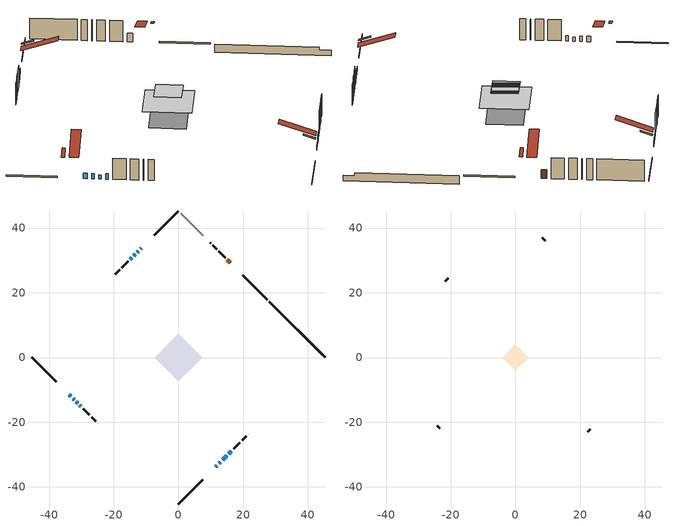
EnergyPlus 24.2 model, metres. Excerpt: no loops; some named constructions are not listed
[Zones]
conditioned space
 floor adiabatic (AdiabaticFloorConstruction): -7.35,0 0,7.35 7.35,0 0,-7.35 z3.15
 floor foundation (Slab1 construction): -5.54,0 0,5.54 5.54,0 0,-5.54 z-1.22
 wall outside (RimJoist1 construction): 0,-45.28 7.55,-37.73 / -45.28,0 -37.73,-7.55 / 0,45.28 -7.55,37.73 / 27.38,17.9 19.83,25.45 z0.71:1.01
 wall outside (AdiabaticWallConstruction 1): 15.93,29.35 15.13,30.16 z0.71:2.74
 wall outside (AdiabaticWallConstruction): 11.45,-33.83 11.88,-33.4 / 12.54,-32.74 12.97,-32.31 / -31.58,-13.7 -31.15,-14.13 z0.71:1.63; -11.45,33.83 -11.73,33.56 / -12.38,32.9 -12.68,32.6 / -33.83,-11.45 -33.24,-12.05 / -32.58,-12.7 -32.24,-13.04 / 15.51,-29.78 16.37,-28.91 / -30.5,-14.79 -30.15,-15.13 z0.71:1.93; 13.63,-31.65 14.85,-30.43 z0.71:2.49; -13.33,31.95 -13.77,31.52 / -14.42,30.86 -14.93,30.36 z0.71:1.42
 wall outside (Wall1 construction): 17.03,-28.26 19.01,-26.27 / -29.5,-15.79 -27.51,-17.77 / -15.58,29.7 -17.56,27.72 / 14.47,30.81 12.49,32.8 z0.71:5.59
 wall outside (Wall2 construction): 19.67,-25.62 20.92,-24.37 / -26.86,-18.43 -25.61,-19.68 / -18.22,27.06 -19.47,25.81 / 11.83,33.45 10.58,34.7 z0.71:5.59
 wall outside (Wall3 construction): 21.57,-23.71 21.64,-23.65 / -24.95,-20.33 -24.89,-20.4 / -20.13,25.15 -20.19,25.09 / 9.92,35.36 9.86,35.42 z0.71:5.59
 wall foundation (FoundationWall1 construction): 28.04,17.24,-1.22 28.04,17.24,0.71 43.56,1.72,0.71 43.56,1.72,0.08 45.28,0,0.08 45.28,0,-1.22
 wall adiabatic (Wall6 construction): 7.68,37.6 0.66,44.63 z0.71:5.59
 window (WindowConstruction 8): 11.45,-33.83 11.88,-33.4 z0.71:1.62
 window (WindowConstruction 7): -11.45,33.83 -11.73,33.56 z0.71:1.93
 window (WindowConstruction 10): -12.38,32.9 -12.68,32.6 z0.71:1.93
 window (WindowConstruction 11): -33.83,-11.45 -33.24,-12.04 z0.71:1.93
 window (WindowConstruction 9): 12.54,-32.74 12.97,-32.31 z0.71:1.62
 window (WindowConstruction): 13.63,-31.65 14.85,-30.43 z0.71:2.49
 window (WindowConstruction 1): -32.58,-12.7 -32.24,-13.04 z0.71:1.93
 window (WindowConstruction 2): -31.58,-13.7 -31.15,-14.13 z0.71:1.62
 window (WindowConstruction 3): -13.33,31.95 -13.77,31.52 z0.71:1.42
 window (WindowConstruction 4): -14.42,30.86 -14.93,30.36 z0.71:1.42
 window (WindowConstruction 5): 15.51,-29.78 16.37,-28.91 z0.71:1.93
 window (WindowConstruction 6): -30.5,-14.79 -30.15,-15.13 z0.71:1.93
 door (Door): 15.93,29.35 15.13,30.16 z0.71:2.74
 ceiling adiabatic (AdiabaticFloorConstruction): 0,-7.35 7.35,0 0,7.35 -7.35,0 z3.15
 roof outside (Roof1 construction): 8.68,-36.6,5.59 6.88,-34.8,6.43 6.41,-35.28,6.43 8.21,-37.07,5.59; -36.6,-8.68,5.59 -34.8,-6.88,6.43 -35.28,-6.41,6.43 -37.07,-8.21,5.59; -8.68,36.6,5.59 -6.88,34.8,6.43 -6.41,35.28,6.43 -8.21,37.07,5.59; 18.7,26.58,5.59 16.9,24.78,6.43 17.38,24.31,6.43 19.17,26.11,5.59
attic - vented
 floor to conditioned space (Floor1 construction Reversed): -4.07,0 0,4.07 4.07,0 0,-4.07 z5.59
 floor to conditioned space (Floor2 construction Reversed): -3.95,0 0,3.95 3.95,0 0,-3.95 z5.59
 wall outside (Wall4 construction): 22.29,-22.99 23.16,-22.13 / -24.23,-21.05 -23.37,-21.92 / -20.85,24.44 -21.71,23.57 / 9.2,36.08 8.34,36.94 z0.71:5.59
 roof outside (Roof2 construction): 10.8,-34.49,5.59 5.27,-28.96,8.19 3.82,-30.42,8.19 9.34,-35.94,5.59; -34.49,-10.8,5.59 -28.96,-5.27,8.19 -30.42,-3.82,8.19 -35.94,-9.34,5.59; -10.8,34.49,5.59 -5.27,28.96,8.19 -3.82,30.42,8.19 -9.34,35.94,5.59; 16.59,28.69,5.59 11.06,23.17,8.19 12.52,21.71,8.19 18.04,27.24,5.59
[Material] Roughness=Rough; Thermal Absorptance=0.9
Name | Thickness {m} | Conductivity {W/m-K} | Density {kg/m3} | Specific Heat {J/kg-K} | Solar Absorptance | Visible Absorptance
ceiling loosefill ins | 0.0846667 | 0.0480833 | 16.02 | 1046.75 | 0.7 | 0.7
ceiling stud and cavity | 0.1397 | 0.0938901 | 65.682 | 1177.47 | 0.7 | 0.7
ceiling stud and cavity 1 | 0.1397 | 0.0936684 | 65.682 | 1177.47 | 0.7 | 0.7
gypsum board | 0.0127 | 0.160291 | 801 | 837.4 | 0.6 | 0.6
[Construction]
Floor1 construction: ceiling loosefill ins, ceiling stud and cavity, gypsum board
Floor2 construction: ceiling loosefill ins, ceiling stud and cavity 1, gypsum board
[EnergyManagementSystem:OutputVariable] Type of Data in Variable=Summed; Update Frequency=ZoneTimestep
Name | EMS Variable | EMS Program or Subroutine | Units
loads_clg_natvent_annual_outvar; Energy Management System Output Variable 39 | loads_clg_natvent | component_loads_program | J
loads_clg_mechvent_annual_outvar; Energy Management System Output Variable 40 | loads_clg_mechvent | component_loads_program | J
loads_clg_whf_annual_outvar; Energy Management System Output Variable 41 | loads_clg_whf | component_loads_program | J
loads_clg_ducts_annual_outvar; Energy Management System Output Variable 42 | loads_clg_ducts | component_loads_program | J
loads_clg_intgains_annual_outvar; Energy Management System Output Variable 43 | loads_clg_intgains | component_loads_program | J
loads_clg_lighting_annual_outvar; Energy Management System Output Variable 44 | loads_clg_lighting | component_loads_program | J
loads_htg_tot_annual_outvar; Energy Management System Output Variable 1; Energy Management System Output Variable 45 | loads_htg_tot | total_loads_program | J
loads_clg_tot_annual_outvar; Energy Management System Output Variable 2; Energy Management System Output Variable 46 | loads_clg_tot | total_loads_program | J
Energy Management System Output Variable 3 | htg_unmet_hours | unmet_hours_program | hr
Energy Management System Output Variable 4 | clg_unmet_hours | unmet_hours_program | hr
Energy Management System Output Variable 5 | loads_htg_roofs | component_loads_program | J
Energy Management System Output Variable 6 | loads_htg_ceilings | component_loads_program | J
Energy Management System Output Variable 7 | loads_htg_walls | component_loads_program | J
Energy Management System Output Variable 8 | loads_htg_rim_joists | component_loads_program | J
Energy Management System Output Variable 9 | loads_htg_foundation_walls | component_loads_program | J
Energy Management System Output Variable 10 | loads_htg_doors | component_loads_program | J
Energy Management System Output Variable 11 | loads_htg_windows_conduction | component_loads_program | J
Energy Management System Output Variable 12 | loads_htg_windows_solar | component_loads_program | J
Energy Management System Output Variable 13 | loads_htg_skylights_conduction | component_loads_program | J
Energy Management System Output Variable 14 | loads_htg_skylights_solar | component_loads_program | J
Energy Management System Output Variable 15 | loads_htg_floors | component_loads_program | J
Energy Management System Output Variable 16 | loads_htg_slabs | component_loads_program | J
Energy Management System Output Variable 17 | loads_htg_internal_mass | component_loads_program | J
Energy Management System Output Variable 18 | loads_htg_infil | component_loads_program | J
Energy Management System Output Variable 19 | loads_htg_natvent | component_loads_program | J
Energy Management System Output Variable 20 | loads_htg_mechvent | component_loads_program | J
Energy Management System Output Variable 21 | loads_htg_whf | component_loads_program | J
Energy Management System Output Variable 22 | loads_htg_ducts | component_loads_program | J
Energy Management System Output Variable 23 | loads_htg_intgains | component_loads_program | J
Energy Management System Output Variable 24 | loads_htg_lighting | component_loads_program | J
Energy Management System Output Variable 25 | loads_clg_roofs | component_loads_program | J
Energy Management System Output Variable 26 | loads_clg_ceilings | component_loads_program | J
Energy Management System Output Variable 27 | loads_clg_walls | component_loads_program | J
Energy Management System Output Variable 28 | loads_clg_rim_joists | component_loads_program | J
Energy Management System Output Variable 29 | loads_clg_foundation_walls | component_loads_program | J
Energy Management System Output Variable 30 | loads_clg_doors | component_loads_program | J
Energy Management System Output Variable 31 | loads_clg_windows_conduction | component_loads_program | J
Energy Management System Output Variable 32 | loads_clg_windows_solar | component_loads_program | J
Energy Management System Output Variable 33 | loads_clg_skylights_conduction | component_loads_program | J
Energy Management System Output Variable 34 | loads_clg_skylights_solar | component_loads_program | J
Energy Management System Output Variable 35 | loads_clg_floors | component_loads_program | J
Energy Management System Output Variable 36 | loads_clg_slabs | component_loads_program | J
Energy Management System Output Variable 37 | loads_clg_internal_mass | component_loads_program | J
Energy Management System Output Variable 38 | loads_clg_infil | component_loads_program | J
[Schedule:Day:Interval]
interior lighting schedule day: No, 01:00, 0.108182, 04:00, 0.0901515, 05:00, 0.0991667, 06:00, 0.162273, 07:00, 0.270455, 08:00, 0.342576, 10:00, 0.369621, 11:00, 0.351591, 12:00, 0.333561, 13:00, 0.324545, 14:00, 0.31553, 15:00, 0.333561, 16:00, 0.369621, 17:00, 0.450758, 18:00, 0.585985, 19:00, 0.775303, 20:00, 0.955606, 21:00, 0.991667, 22:00, 0.712197, 23:00, 0.360606, 24:00, 0.162273
interior lighting schedule day 1: No, 01:00, 0.100909, 04:00, 0.0840909, 05:00, 0.0925, 06:00, 0.151364, 07:00, 0.252273, 08:00, 0.319545, 10:00, 0.344773, 11:00, 0.327955, 12:00, 0.311136, 13:00, 0.302727, 14:00, 0.294318, 15:00, 0.311136, 16:00, 0.344773, 17:00, 0.420455, 18:00, 0.546591, 19:00, 0.723182, 20:00, 0.891364, 21:00, 0.925, 22:00, 0.664318, 23:00, 0.336364, 24:00, 0.151364
interior lighting schedule day 2: No, 01:00, 0.0927273, 04:00, 0.0772727, 05:00, 0.085, 06:00, 0.139091, 07:00, 0.231818, 08:00, 0.293636, 10:00, 0.316818, 11:00, 0.301364, 12:00, 0.285909, 13:00, 0.278182, 14:00, 0.270455, 15:00, 0.285909, 16:00, 0.316818, 17:00, 0.386364, 18:00, 0.502273, 19:00, 0.664545, 20:00, 0.819091, 21:00, 0.85, 22:00, 0.610455, 23:00, 0.309091, 24:00, 0.139091
interior lighting schedule day 3: No, 01:00, 0.0845455, 04:00, 0.0704545, 05:00, 0.0775, 06:00, 0.126818, 07:00, 0.211364, 08:00, 0.267727, 10:00, 0.288864, 11:00, 0.274773, 12:00, 0.260682, 13:00, 0.253636, 14:00, 0.246591, 15:00, 0.260682, 16:00, 0.288864, 17:00, 0.352273, 18:00, 0.457955, 19:00, 0.605909, 20:00, 0.746818, 21:00, 0.775, 22:00, 0.556591, 23:00, 0.281818, 24:00, 0.126818
interior lighting schedule day 4: No, 01:00, 0.0763636, 04:00, 0.0636364, 05:00, 0.07, 06:00, 0.114545, 07:00, 0.190909, 08:00, 0.241818, 10:00, 0.260909, 11:00, 0.248182, 12:00, 0.235455, 13:00, 0.229091, 14:00, 0.222727, 15:00, 0.235455, 16:00, 0.260909, 17:00, 0.318182, 18:00, 0.413636, 19:00, 0.547273, 20:00, 0.674545, 21:00, 0.7, 22:00, 0.502727, 23:00, 0.254545, 24:00, 0.114545
interior lighting schedule day 5: No, 01:00, 0.0727273, 04:00, 0.0606061, 05:00, 0.0666667, 06:00, 0.109091, 07:00, 0.181818, 08:00, 0.230303, 10:00, 0.248485, 11:00, 0.236364, 12:00, 0.224242, 13:00, 0.218182, 14:00, 0.212121, 15:00, 0.224242, 16:00, 0.248485, 17:00, 0.30303, 18:00, 0.393939, 19:00, 0.521212, 20:00, 0.642424, 21:00, 0.666667, 22:00, 0.478788, 23:00, 0.242424, 24:00, 0.109091
interior lighting schedule day 6: No, 01:00, 0.0745455, 04:00, 0.0621212, 05:00, 0.0683333, 06:00, 0.111818, 07:00, 0.186364, 08:00, 0.236061, 10:00, 0.254697, 11:00, 0.242273, 12:00, 0.229848, 13:00, 0.223636, 14:00, 0.217424, 15:00, 0.229848, 16:00, 0.254697, 17:00, 0.310606, 18:00, 0.403788, 19:00, 0.534242, 20:00, 0.658485, 21:00, 0.683333, 22:00, 0.490758, 23:00, 0.248485, 24:00, 0.111818
interior lighting schedule day 7: No, 01:00, 0.08, 04:00, 0.0666667, 05:00, 0.0733333, 06:00, 0.12, 07:00, 0.2, 08:00, 0.253333, 10:00, 0.273333, 11:00, 0.26, 12:00, 0.246667, 13:00, 0.24, 14:00, 0.233333, 15:00, 0.246667, 16:00, 0.273333, 17:00, 0.333333, 18:00, 0.433333, 19:00, 0.573333, 20:00, 0.706667, 21:00, 0.733333, 22:00, 0.526667, 23:00, 0.266667, 24:00, 0.12
interior lighting schedule day 8: No, 01:00, 0.0890909, 04:00, 0.0742424, 05:00, 0.0816667, 06:00, 0.133636, 07:00, 0.222727, 08:00, 0.282121, 10:00, 0.304394, 11:00, 0.289545, 12:00, 0.274697, 13:00, 0.267273, 14:00, 0.259848, 15:00, 0.274697, 16:00, 0.304394, 17:00, 0.371212, 18:00, 0.482576, 19:00, 0.638485, 20:00, 0.78697, 21:00, 0.816667, 22:00, 0.586515, 23:00, 0.29697, 24:00, 0.133636
interior lighting schedule day 9: No, 01:00, 0.0972727, 04:00, 0.0810606, 05:00, 0.0891667, 06:00, 0.145909, 07:00, 0.243182, 08:00, 0.30803, 10:00, 0.332348, 11:00, 0.316136, 12:00, 0.299924, 13:00, 0.291818, 14:00, 0.283712, 15:00, 0.299924, 16:00, 0.332348, 17:00, 0.405303, 18:00, 0.526894, 19:00, 0.697121, 20:00, 0.859242, 21:00, 0.891667, 22:00, 0.640379, 23:00, 0.324242, 24:00, 0.145909
interior lighting schedule day 10: No, 01:00, 0.105455, 04:00, 0.0878788, 05:00, 0.0966667, 06:00, 0.158182, 07:00, 0.263636, 08:00, 0.333939, 10:00, 0.360303, 11:00, 0.342727, 12:00, 0.325152, 13:00, 0.316364, 14:00, 0.307576, 15:00, 0.325152, 16:00, 0.360303, 17:00, 0.439394, 18:00, 0.571212, 19:00, 0.755758, 20:00, 0.931515, 21:00, 0.966667, 22:00, 0.694242, 23:00, 0.351515, 24:00, 0.158182
interior lighting schedule day 11: No, 01:00, 0.109091, 04:00, 0.0909091, 05:00, 0.1, 06:00, 0.163636, 07:00, 0.272727, 08:00, 0.345455, 10:00, 0.372727, 11:00, 0.354545, 12:00, 0.336364, 13:00, 0.327273, 14:00, 0.318182, 15:00, 0.336364, 16:00, 0.372727, 17:00, 0.454545, 18:00, 0.590909, 19:00, 0.781818, 20:00, 0.963636, 21:00, 1, 22:00, 0.718182, 23:00, 0.363636, 24:00, 0.163636
interior lighting schedule default day; occupants schedule default day; clothes dryer schedule default day; cooking range schedule default day; mech vent bath fan 0 schedule default day; mech vent range fan 0 schedule default day; misc plug loads schedule default day; general water use schedule default day; heating setpoint default day; cooling setpoint default day; clothes dryer exhaust 0 schedule default day; cooling season schedule day; cooling season schedule day 2; cooling season schedule default day; exterior lighting schedule default day; natural vent schedule default day: No, 24:00, 0
occupants schedule day: No, 05:00, 0.426829, 06:00, 0.719512, 07:00, 1, 08:00, 0.670732, 09:00, 0.329268, 14:00, 0.170732, 15:00, 0.231707, 16:00, 0.329268, 17:00, 0.5, 18:00, 0.670732, 19:00, 0.829268, 21:00, 1, 22:00, 0.853659, 23:00, 0.646341, 24:00, 0.426829
clothes dryer schedule day; clothes dryer exhaust 0 schedule day: No, 01:00, 0.123457, 02:00, 0.0740741, 03:00, 0.0493827, 04:00, 0.0246914, 05:00, 0.0493827, 06:00, 0.0740741, 07:00, 0.197531, 08:00, 0.395062, 09:00, 0.592593, 10:00, 0.839506, 11:00, 0.962963, 12:00, 1, 13:00, 0.91358, 14:00, 0.82716, 15:00, 0.716049, 16:00, 0.753086, 17:00, 0.679012, 18:00, 0.666667, 20:00, 0.62963, 21:00, 0.641975, 22:00, 0.666667, 23:00, 0.54321, 24:00, 0.296296
cooking range schedule day: No, 05:00, 0.0597015, 06:00, 0.11194, 07:00, 0.171642, 08:00, 0.291045, 11:00, 0.343284, 12:00, 0.402985, 13:00, 0.462687, 14:00, 0.343284, 15:00, 0.291045, 16:00, 0.402985, 17:00, 0.567164, 18:00, 1, 19:00, 0.850746, 20:00, 0.432836, 21:00, 0.291045, 22:00, 0.231343, 23:00, 0.171642, 24:00, 0.11194
mech vent bath fan 0 schedule day: No, 07:00, 0, 08:00, 1, 09:00, 0.2, 24:00, 0
mech vent range fan 0 schedule day: No, 18:00, 0, 19:00, 1, 20:00, 0.2, 24:00, 0
misc plug loads schedule day: No, 06:00, 0.705882, 07:00, 0.745098, 08:00, 0.803922, 15:00, 0.823529, 16:00, 0.862745, 17:00, 0.921569, 18:00, 0.980392, 19:00, 1, 20:00, 0.980392, 21:00, 0.941176, 22:00, 0.862745, 23:00, 0.784314, 24:00, 0.72549
general water use schedule day: No, 01:00, 0.315068, 03:00, 0.287671, 04:00, 0.342466, 05:00, 0.369863, 06:00, 0.520548, 07:00, 0.60274, 08:00, 0.534247, 10:00, 0.506849, 11:00, 0.465753, 14:00, 0.479452, 15:00, 0.534247, 16:00, 0.589041, 17:00, 0.69863, 18:00, 0.876712, 19:00, 0.890411, 20:00, 0.986301, 21:00, 1, 22:00, 0.863014, 23:00, 0.616438, 24:00, 0.465753
heating setpoint day: No, 07:00, 18, 23:00, 21, 24:00, 18
cooling setpoint day: No, 24:00, 25
cooling season schedule day 1: No, 24:00, 1
exterior lighting schedule day: No, 01:00, 0.566667, 03:00, 0.524167, 05:00, 0.495833, 06:00, 0.5525, 07:00, 0.623333, 08:00, 0.580833, 09:00, 0.439167, 10:00, 0.354167, 12:00, 0.34, 13:00, 0.354167, 14:00, 0.396667, 15:00, 0.425, 16:00, 0.495833, 17:00, 0.623333, 18:00, 0.793333, 19:00, 0.906667, 20:00, 0.963333, 21:00, 0.991667, 22:00, 0.920833, 23:00, 0.793333, 24:00, 0.665833
exterior lighting schedule day 1: No, 01:00, 0.528571, 03:00, 0.488929, 05:00, 0.4625, 06:00, 0.515357, 07:00, 0.581429, 08:00, 0.541786, 09:00, 0.409643, 10:00, 0.330357, 12:00, 0.317143, 13:00, 0.330357, 14:00, 0.37, 15:00, 0.396429, 16:00, 0.4625, 17:00, 0.581429, 18:00, 0.74, 19:00, 0.845714, 20:00, 0.898571, 21:00, 0.925, 22:00, 0.858929, 23:00, 0.74, 24:00, 0.621071
exterior lighting schedule day 10: No, 01:00, 0.552381, 03:00, 0.510952, 05:00, 0.483333, 06:00, 0.538571, 07:00, 0.607619, 08:00, 0.56619, 09:00, 0.428095, 10:00, 0.345238, 12:00, 0.331429, 13:00, 0.345238, 14:00, 0.386667, 15:00, 0.414286, 16:00, 0.483333, 17:00, 0.607619, 18:00, 0.773333, 19:00, 0.88381, 20:00, 0.939048, 21:00, 0.966667, 22:00, 0.897619, 23:00, 0.773333, 24:00, 0.649048
exterior lighting schedule day 11: No, 01:00, 0.571429, 03:00, 0.528571, 05:00, 0.5, 06:00, 0.557143, 07:00, 0.628571, 08:00, 0.585714, 09:00, 0.442857, 10:00, 0.357143, 12:00, 0.342857, 13:00, 0.357143, 14:00, 0.4, 15:00, 0.428571, 16:00, 0.5, 17:00, 0.628571, 18:00, 0.8, 19:00, 0.914286, 20:00, 0.971429, 21:00, 1, 22:00, 0.928571, 23:00, 0.8, 24:00, 0.671429
exterior lighting schedule day 2: No, 01:00, 0.485714, 03:00, 0.449286, 05:00, 0.425, 06:00, 0.473571, 07:00, 0.534286, 08:00, 0.497857, 09:00, 0.376429, 10:00, 0.303571, 12:00, 0.291429, 13:00, 0.303571, 14:00, 0.34, 15:00, 0.364286, 16:00, 0.425, 17:00, 0.534286, 18:00, 0.68, 19:00, 0.777143, 20:00, 0.825714, 21:00, 0.85, 22:00, 0.789286, 23:00, 0.68, 24:00, 0.570714
exterior lighting schedule day 3: No, 01:00, 0.442857, 03:00, 0.409643, 05:00, 0.3875, 06:00, 0.431786, 07:00, 0.487143, 08:00, 0.453929, 09:00, 0.343214, 10:00, 0.276786, 12:00, 0.265714, 13:00, 0.276786, 14:00, 0.31, 15:00, 0.332143, 16:00, 0.3875, 17:00, 0.487143, 18:00, 0.62, 19:00, 0.708571, 20:00, 0.752857, 21:00, 0.775, 22:00, 0.719643, 23:00, 0.62, 24:00, 0.520357
exterior lighting schedule day 4: No, 01:00, 0.4, 03:00, 0.37, 05:00, 0.35, 06:00, 0.39, 07:00, 0.44, 08:00, 0.41, 09:00, 0.31, 10:00, 0.25, 12:00, 0.24, 13:00, 0.25, 14:00, 0.28, 15:00, 0.3, 16:00, 0.35, 17:00, 0.44, 18:00, 0.56, 19:00, 0.64, 20:00, 0.68, 21:00, 0.7, 22:00, 0.65, 23:00, 0.56, 24:00, 0.47
exterior lighting schedule day 5: No, 01:00, 0.380952, 03:00, 0.352381, 05:00, 0.333333, 06:00, 0.371429, 07:00, 0.419048, 08:00, 0.390476, 09:00, 0.295238, 10:00, 0.238095, 12:00, 0.228571, 13:00, 0.238095, 14:00, 0.266667, 15:00, 0.285714, 16:00, 0.333333, 17:00, 0.419048, 18:00, 0.533333, 19:00, 0.609524, 20:00, 0.647619, 21:00, 0.666667, 22:00, 0.619048, 23:00, 0.533333, 24:00, 0.447619
exterior lighting schedule day 6: No, 01:00, 0.390476, 03:00, 0.36119, 05:00, 0.341667, 06:00, 0.380714, 07:00, 0.429524, 08:00, 0.400238, 09:00, 0.302619, 10:00, 0.244048, 12:00, 0.234286, 13:00, 0.244048, 14:00, 0.273333, 15:00, 0.292857, 16:00, 0.341667, 17:00, 0.429524, 18:00, 0.546667, 19:00, 0.624762, 20:00, 0.66381, 21:00, 0.683333, 22:00, 0.634524, 23:00, 0.546667, 24:00, 0.45881
exterior lighting schedule day 7: No, 01:00, 0.419048, 03:00, 0.387619, 05:00, 0.366667, 06:00, 0.408571, 07:00, 0.460952, 08:00, 0.429524, 09:00, 0.324762, 10:00, 0.261905, 12:00, 0.251429, 13:00, 0.261905, 14:00, 0.293333, 15:00, 0.314286, 16:00, 0.366667, 17:00, 0.460952, 18:00, 0.586667, 19:00, 0.670476, 20:00, 0.712381, 21:00, 0.733333, 22:00, 0.680952, 23:00, 0.586667, 24:00, 0.492381
exterior lighting schedule day 8: No, 01:00, 0.466667, 03:00, 0.431667, 05:00, 0.408333, 06:00, 0.455, 07:00, 0.513333, 08:00, 0.478333, 09:00, 0.361667, 10:00, 0.291667, 12:00, 0.28, 13:00, 0.291667, 14:00, 0.326667, 15:00, 0.35, 16:00, 0.408333, 17:00, 0.513333, 18:00, 0.653333, 19:00, 0.746667, 20:00, 0.793333, 21:00, 0.816667, 22:00, 0.758333, 23:00, 0.653333, 24:00, 0.548333
exterior lighting schedule day 9: No, 01:00, 0.509524, 03:00, 0.47131, 05:00, 0.445833, 06:00, 0.496786, 07:00, 0.560476, 08:00, 0.522262, 09:00, 0.394881, 10:00, 0.318452, 12:00, 0.305714, 13:00, 0.318452, 14:00, 0.356667, 15:00, 0.382143, 16:00, 0.445833, 17:00, 0.560476, 18:00, 0.713333, 19:00, 0.815238, 20:00, 0.86619, 21:00, 0.891667, 22:00, 0.827976, 23:00, 0.713333, 24:00, 0.59869
[Schedule:Week:Daily]
heating setpoint Week Rule - Jan1-Dec31: heating setpoint day, heating setpoint day, heating setpoint day, heating setpoint day, heating setpoint day, heating setpoint day, heating setpoint day, heating setpoint default day, heating setpoint default day, heating setpoint default day, heating setpoint default day, heating setpoint default day
cooling setpoint Week Rule - Jan1-Dec31: cooling setpoint day, cooling setpoint day, cooling setpoint day, cooling setpoint day, cooling setpoint day, cooling setpoint day, cooling setpoint day, cooling setpoint default day, cooling setpoint default day, cooling setpoint default day, cooling setpoint default day, cooling setpoint default day
clothes dryer exhaust 0 schedule Week Rule - Jan1-Dec31: clothes dryer exhaust 0 schedule day, clothes dryer exhaust 0 schedule day, clothes dryer exhaust 0 schedule day, clothes dryer exhaust 0 schedule day, clothes dryer exhaust 0 schedule day, clothes dryer exhaust 0 schedule day, clothes dryer exhaust 0 schedule day, clothes dryer exhaust 0 schedule default day, clothes dryer exhaust 0 schedule default day, clothes dryer exhaust 0 schedule default day, clothes dryer exhaust 0 schedule default day, clothes dryer exhaust 0 schedule default day
cooling season schedule Week Rule - Jan1-May26: cooling season schedule day, cooling season schedule day, cooling season schedule day, cooling season schedule day, cooling season schedule day, cooling season schedule day, cooling season schedule day, cooling season schedule default day, cooling season schedule default day, cooling season schedule default day, cooling season schedule default day, cooling season schedule default day
cooling season schedule Week Rule - May27-Jun2: cooling season schedule day, cooling season schedule day, cooling season schedule day, cooling season schedule day, cooling season schedule day, cooling season schedule day 1, cooling season schedule day 1, cooling season schedule default day, cooling season schedule default day, cooling season schedule default day, cooling season schedule default day, cooling season schedule default day
cooling season schedule Week Rule - Jun3-Aug25: cooling season schedule day 1, cooling season schedule day 1, cooling season schedule day 1, cooling season schedule day 1, cooling season schedule day 1, cooling season schedule day 1, cooling season schedule day 1, cooling season schedule default day, cooling season schedule default day, cooling season schedule default day, cooling season schedule default day, cooling season schedule default day
cooling season schedule Week Rule - Aug26-Sep1: cooling season schedule day 1, cooling season schedule day 1, cooling season schedule day 1, cooling season schedule day 1, cooling season schedule day 1, cooling season schedule day 1, cooling season schedule day 2, cooling season schedule default day, cooling season schedule default day, cooling season schedule default day, cooling season schedule default day, cooling season schedule default day
cooling season schedule Week Rule - Sep2-Dec31: cooling season schedule day 2, cooling season schedule day 2, cooling season schedule day 2, cooling season schedule day 2, cooling season schedule day 2, cooling season schedule day 2, cooling season schedule day 2, cooling season schedule default day, cooling season schedule default day, cooling season schedule default day, cooling season schedule default day, cooling season schedule default day
exterior lighting schedule Week Rule - Jul1-Jul28: exterior lighting schedule day 6, exterior lighting schedule day 6, exterior lighting schedule day 6, exterior lighting schedule day 6, exterior lighting schedule day 6, exterior lighting schedule day 6, exterior lighting schedule day 6, exterior lighting schedule default day, exterior lighting schedule default day, exterior lighting schedule default day, exterior lighting schedule default day, exterior lighting schedule default day
exterior lighting schedule Week Rule - Jul29-Aug4: exterior lighting schedule day 6, exterior lighting schedule day 6, exterior lighting schedule day 6, exterior lighting schedule day 7, exterior lighting schedule day 7, exterior lighting schedule day 7, exterior lighting schedule day 7, exterior lighting schedule default day, exterior lighting schedule default day, exterior lighting schedule default day, exterior lighting schedule default day, exterior lighting schedule default day
exterior lighting schedule Week Rule - Aug5-Aug25: exterior lighting schedule day 7, exterior lighting schedule day 7, exterior lighting schedule day 7, exterior lighting schedule day 7, exterior lighting schedule day 7, exterior lighting schedule day 7, exterior lighting schedule day 7, exterior lighting schedule default day, exterior lighting schedule default day, exterior lighting schedule default day, exterior lighting schedule default day, exterior lighting schedule default day
exterior lighting schedule Week Rule - Aug26-Sep1: exterior lighting schedule day 7, exterior lighting schedule day 7, exterior lighting schedule day 7, exterior lighting schedule day 7, exterior lighting schedule day 7, exterior lighting schedule day 7, exterior lighting schedule day 8, exterior lighting schedule default day, exterior lighting schedule default day, exterior lighting schedule default day, exterior lighting schedule default day, exterior lighting schedule default day
exterior lighting schedule Week Rule - Sep2-Sep29: exterior lighting schedule day 8, exterior lighting schedule day 8, exterior lighting schedule day 8, exterior lighting schedule day 8, exterior lighting schedule day 8, exterior lighting schedule day 8, exterior lighting schedule day 8, exterior lighting schedule default day, exterior lighting schedule default day, exterior lighting schedule default day, exterior lighting schedule default day, exterior lighting schedule default day
exterior lighting schedule Week Rule - Sep30-Oct6: exterior lighting schedule day 8, exterior lighting schedule day 9, exterior lighting schedule day 9, exterior lighting schedule day 9, exterior lighting schedule day 9, exterior lighting schedule day 9, exterior lighting schedule day 9, exterior lighting schedule default day, exterior lighting schedule default day, exterior lighting schedule default day, exterior lighting schedule default day, exterior lighting schedule default day
exterior lighting schedule Week Rule - Oct7-Oct27: exterior lighting schedule day 9, exterior lighting schedule day 9, exterior lighting schedule day 9, exterior lighting schedule day 9, exterior lighting schedule day 9, exterior lighting schedule day 9, exterior lighting schedule day 9, exterior lighting schedule default day, exterior lighting schedule default day, exterior lighting schedule default day, exterior lighting schedule default day, exterior lighting schedule default day
exterior lighting schedule Week Rule - Oct28-Nov3: exterior lighting schedule day 9, exterior lighting schedule day 9, exterior lighting schedule day 9, exterior lighting schedule day 9, exterior lighting schedule day 10, exterior lighting schedule day 10, exterior lighting schedule day 10, exterior lighting schedule default day, exterior lighting schedule default day, exterior lighting schedule default day, exterior lighting schedule default day, exterior lighting schedule default day
exterior lighting schedule Week Rule - Nov4-Nov24: exterior lighting schedule day 10, exterior lighting schedule day 10, exterior lighting schedule day 10, exterior lighting schedule day 10, exterior lighting schedule day 10, exterior lighting schedule day 10, exterior lighting schedule day 10, exterior lighting schedule default day, exterior lighting schedule default day, exterior lighting schedule default day, exterior lighting schedule default day, exterior lighting schedule default day
exterior lighting schedule Week Rule - Nov25-Dec1: exterior lighting schedule day 10, exterior lighting schedule day 10, exterior lighting schedule day 10, exterior lighting schedule day 10, exterior lighting schedule day 10, exterior lighting schedule day 10, exterior lighting schedule day 11, exterior lighting schedule default day, exterior lighting schedule default day, exterior lighting schedule default day, exterior lighting schedule default day, exterior lighting schedule default day
exterior lighting schedule Week Rule - Dec2-Dec31: exterior lighting schedule day 11, exterior lighting schedule day 11, exterior lighting schedule day 11, exterior lighting schedule day 11, exterior lighting schedule day 11, exterior lighting schedule day 11, exterior lighting schedule day 11, exterior lighting schedule default day, exterior lighting schedule default day, exterior lighting schedule default day, exterior lighting schedule default day, exterior lighting schedule default day
natural vent schedule Week Rule - Jan1-Dec31: natural vent schedule default day, natural vent schedule default day, natural vent schedule default day, natural vent schedule default day, natural vent schedule default day, natural vent schedule default day, natural vent schedule default day, natural vent schedule default day, natural vent schedule default day, natural vent schedule default day, natural vent schedule default day, natural vent schedule default day
[Schedule:Year]
heating setpoint: heating setpoint Week Rule - Jan1-Dec31, 1, 1, 12, 31
cooling setpoint: cooling setpoint Week Rule - Jan1-Dec31, 1, 1, 12, 31
clothes dryer exhaust 0 schedule: clothes dryer exhaust 0 schedule Week Rule - Jan1-Dec31, 1, 1, 12, 31
cooling season schedule: cooling season schedule Week Rule - Jan1-May26, 1, 1, 5, 26, cooling season schedule Week Rule - May27-Jun2, 5, 27, 6, 2, cooling season schedule Week Rule - Jun3-Aug25, 6, 3, 8, 25, cooling season schedule Week Rule - Aug26-Sep1, 8, 26, 9, 1, cooling season schedule Week Rule - Sep2-Dec31, 9, 2, 12, 31
natural vent schedule: natural vent schedule Week Rule - Jan1-Dec31, 1, 1, 12, 31
